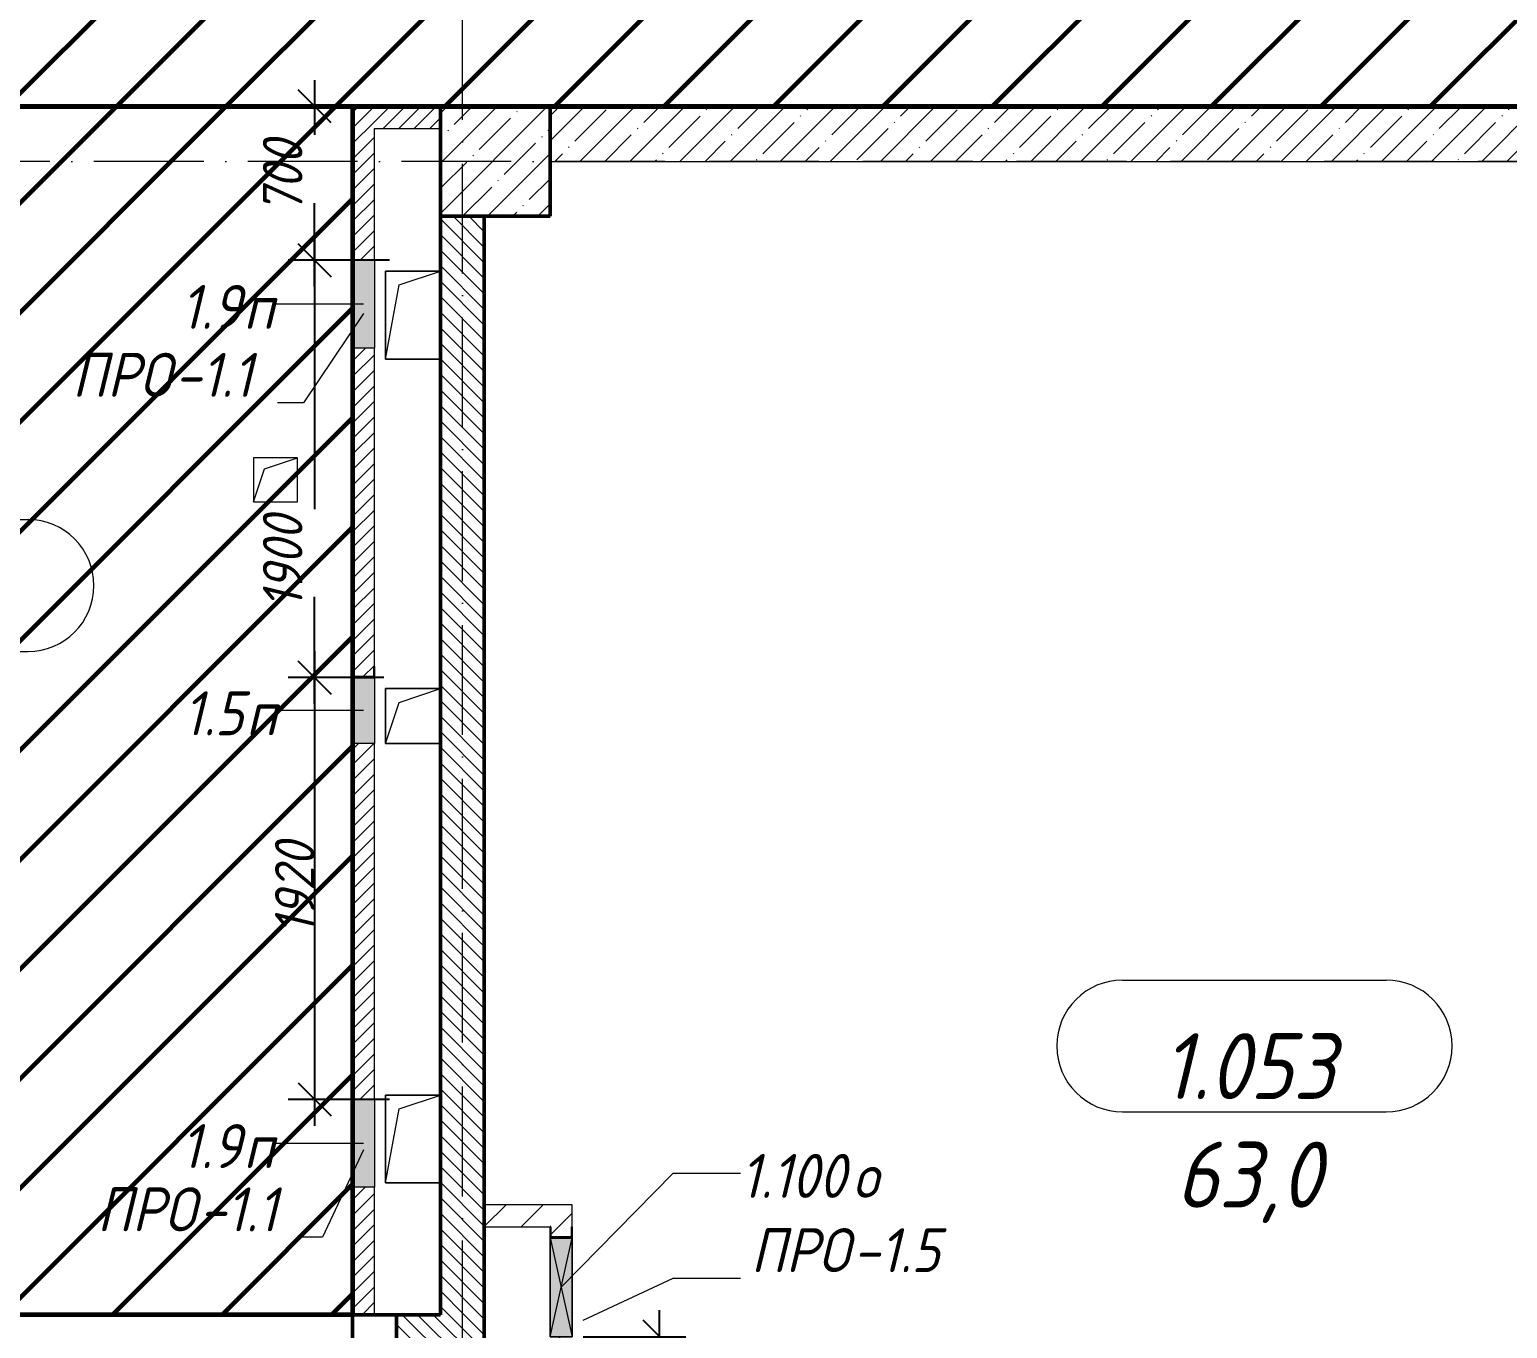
# Model space of a CAD drawing. Header units: millimetres. Extents: x -606178 to 312196, y -19338 to 632709.
# Drawn here: x -334451 to -327723, y 462813 to 468725 of the extents above; entities that cross this region are included whole.
import ezdxf

# ---------------------------------------------------------------- set-up
doc = ezdxf.new("R2010")
doc.units = ezdxf.units.MM
doc.linetypes.add('50_200_ШТРИХ_1Т_ш5_п1_п1_', pattern=[700, 500, -100, 0, -100])
for name, color, linetype, lineweight in [('6.4.1) Окр пт с инж. ПТ2.16', 3, 'Continuous', 60), ('6.4.3) Окр пт с инж. ПТ2.3', 150, 'Continuous', 60), ('A-____-____-DIMS', 7, 'Continuous', 9), ('A-DETL-GENF-OTLN', 7, 'Continuous', 9), ('A-FLOR-____-OTLN', 7, 'Continuous', 9), ('A-GENM-____-IDEN', 7, 'Continuous', 9), ('A-GENM-____-MCUT', 7, 'Continuous', 25), ('A-GENM-____-OTLN', 7, 'Continuous', 9), ('A-GENM-____-OTLN-1', 7, 'Continuous', 25), ('A-GLAZ-____-IDEN', 7, 'Continuous', 9), ('A-GLAZ-____-OTLN', 7, 'Continuous', 9), ('A-WALL-____-MCUT-1', 7, 'Continuous', 9), ('A-WALL-____-MCUT-2', 7, 'Continuous', 50), ('A-WALL-____-PATT-1', 7, 'Continuous', 9), ('A-WALL-FNSH-MCUT-1', 7, 'Continuous', 9), ('I-WALL-____-OTLN', 7, 'Continuous', 9), ('S-COLS-____-MCUT', 7, 'Continuous', 50), ('S-COLS-____-OTLN', 7, 'Continuous', 9), ('S-GRID-____-OTLN-1', 7, '50_200_ШТРИХ_1Т_ш5_п1_п1_', 9)]:
    doc.layers.add(name, color=color, linetype=linetype, lineweight=lineweight)
doc.layers.add('A-AREA-IDEN-1', color=7, linetype='Continuous', lineweight=9, true_color=0x000000)
doc.styles.add('ISOCPEUR_I', font='isocpeui.ttf', dxfattribs={"width": 0.9, "height": 2.5})
doc.styles.add('ISOCPEUR_I_10', font='isocpeui.ttf', dxfattribs={"width": 0.9, "height": 180})
doc.styles.add('ISOCPEUR_I_9', font='isocpeui.ttf', dxfattribs={"width": 0.9, "height": 250})
doc.dimstyles.new('ISO-1_8_0_9К_СРЕДНИЙ_Кладочные_3', dxfattribs={"dimscale": 304.8, "dimtxt": 179.276612, "dimasz": 0.492126, "dimexe": 0.393701, "dimexo": 0, "dimgap": 0, "dimtad": 1, "dimdec": 3, "dimrnd": 0.001, "dimdsep": 46, "dimtxsty": 'ISOCPEUR_I_10', "dimblk1": 'OBLIQUE', "dimblk2": 'OBLIQUE', "dimsah": 1, "dimcen": 0.09, "dimdle": 0.393701, "dimazin": 0, "dimtfac": 1, "dimtdec": 4, "dimtix": 1, "dimtmove": 0, "dimatfit": 3, "dimfxl": 1, "dimtvp": 1, "dimtolj": 1, "dimtzin": 0, "dimarcsym": 2})
doc.dimstyles.new('ISO-1_8_0_9К_СРЕДНИЙ_Кладочные_5', dxfattribs={"dimscale": 304.8, "dimtxt": 179.276612, "dimasz": 0.492126, "dimexe": 0.393701, "dimexo": 0, "dimgap": 0, "dimtad": 1, "dimdec": 3, "dimrnd": 0.001, "dimdsep": 46, "dimtxsty": 'ISOCPEUR_I_10', "dimblk1": 'OBLIQUE', "dimblk2": 'OBLIQUE', "dimsah": 1, "dimcen": 0.09, "dimdle": 0.393701, "dimazin": 0, "dimtfac": 1, "dimtdec": 4, "dimtix": 1, "dimtmove": 2, "dimatfit": 3, "dimfxl": 1, "dimtvp": 1, "dimtolj": 1, "dimtzin": 0, "dimarcsym": 2})
pattern_1 = [(45, (-425830.77, 451794.26), (-35.35534, 35.35534), [])]
pattern_2 = [(45, (-425830.77, 451794.26), (-84.85281, 84.85281), [])]
pattern_3 = [(135, (-425830.77, 451794.26), (-35.35534, -35.35534), [])]

# ---------------------------------------------------------------- blocks, each defined once
blk = doc.blocks.new('BSC_Колонна _Прямоугольная - 500х500-V32-АР1_План отверстий 1 этажа в осях 1-64_А-ГГ')
at = {"layer": 'S-COLS-____-OTLN'}
h = blk.add_hatch(dxfattribs=at)
h.set_pattern_fill('FP_64', color=256, style=0, pattern_type=2)
h.set_pattern_definition([(45, (-93500, -16331.04), (-114.04925, 114.04925), []), (45, (-93385.95, -16331.04), (-114.04925, 114.04925), [201.613, -40.323, 3.353, -36.97])])
h.paths.add_polyline_path([(-250, -250), (250, -250), (250, 250), (-250, 250)], flags=0)
at = {"layer": 'S-COLS-____-MCUT'}
for p, q in [((250, 250), (-250, 250)), ((-250, 250), (-250, -250)), ((250, -250), (250, 250)), ((-250, -250), (250, -250))]:
    blk.add_line(p, q, dxfattribs=at)
blk = doc.blocks.new('154_Фахверк_СКБ_Швеллер - Тип_100_4010-27789772-АР1_План отверстий 1 этажа в осях 1-64_А-ГГ')
at = {"layer": 'A-GENM-____-MCUT'}
for p, q in [((175, 50), (125, 50)), ((125, 50), (125, -50)), ((128, 47), (175, 47)), ((128, -47), (128, 47)), ((175, 47), (175, 50)), ((125, -50), (175, -50)), ((175, -47), (128, -47)), ((175, -50), (175, -47))]:
    blk.add_line(p, q, dxfattribs=at)
blk = doc.blocks.new('AR_Отверстие Ниша - Лючок-32403098-АР1_План отверстий 1 этажа в осях 1-64_А-ГГ')
at = {"layer": 'A-GLAZ-____-OTLN'}
blk.add_hatch(color=256, dxfattribs=at).paths.add_polyline_path([(-200, -50), (200, -50), (200, 50), (-200, 50)], flags=0)
for p, q in [((-200, 50), (200, 50)), ((-200, -50), (-200, 50)), ((200, 50), (200, -50)), ((200, -50), (-200, -50))]:
    blk.add_line(p, q, dxfattribs=at)
blk = doc.blocks.new('AR_Отверстие Ниша - Лючок-32403128-АР1_План отверстий 1 этажа в осях 1-64_А-ГГ')
at = {"layer": 'A-GLAZ-____-OTLN'}
blk.add_hatch(color=256, dxfattribs=at).paths.add_polyline_path([(-150, 50), (-150, -50), (150, -50), (150, 50)], flags=0)
for p, q in [((-150, 50), (150, 50)), ((-150, -50), (-150, 50)), ((150, -50), (-150, -50))]:
    blk.add_line(p, q, dxfattribs=at)
blk = doc.blocks.new('AR_Отверстие прямоугольное _в плите_ - AR_Отверстие прямоугольное _в плите_-30459204-АР1_План отверстий 1 этажа в осях 1-64_А-ГГ')
at = {"layer": 'A-GENM-____-OTLN'}
for p, q in [((125, 200), (-125, 200)), ((-125, 200), (-125, -200)), ((-125, -200), (-62.5, 137.5)), ((-62.5, 137.5), (125, 200)), ((-125, -200), (125, -200))]:
    blk.add_line(p, q, dxfattribs=at)
blk = doc.blocks.new('AR_Отверстие прямоугольное _в плите_ - AR_Отверстие прямоугольное _в плите_-V160-АР1_План отверстий 1 этажа в осях 1-64_А-ГГ')
at = {"layer": 'A-GENM-____-OTLN'}
for p, q in [((125, 125), (-125, 125)), ((-125, 125), (-125, -125)), ((-62.5, 62.5), (125, 125)), ((-125, -125), (-62.5, 62.5)), ((-125, -125), (125, -125))]:
    blk.add_line(p, q, dxfattribs=at)
blk = doc.blocks.new('AR_Отверстие прямоугольное _в плите_ - AR_Отверстие прямоугольное _в плите_-30459597-АР1_План отверстий 1 этажа в осях 1-64_А-ГГ')
at = {"layer": 'A-GENM-____-OTLN'}
for p, q in [((100, 100), (-100, 100)), ((-100, 100), (-100, -100)), ((-50, 50), (100, 100)), ((100, -100), (100, 100)), ((-100, -100), (-50, 50)), ((-100, -100), (100, -100))]:
    blk.add_line(p, q, dxfattribs=at)
blk = doc.blocks.new('BSC_Колонна _Прямоугольная1 - 200х200 _металл_-35201515-АР1_План отверстий 1 этажа в осях 1-64_А-ГГ')
at = {"layer": 'S-COLS-____-MCUT'}
for p, q in [((100, 100), (-100, 100)), ((-100, 100), (-100, -100)), ((100, -100), (100, 100)), ((-100, -100), (100, -100))]:
    blk.add_line(p, q, dxfattribs=at)
blk = doc.blocks.new('AR_Отверстие прямоугольное _в стене_ - AR_Отверстие прямоугольное _в стене__ОВ-36690962-АР1_План отверстий 1 этажа в осях 1-64_А-ГГ')
at = {"layer": 'A-GLAZ-____-OTLN'}
blk.add_hatch(color=256, dxfattribs=at).paths.add_polyline_path([(-225, 47), (-225, -50), (225, -50), (225, 50), (-225, 50)], flags=0)
at = {"layer": 'A-DETL-GENF-OTLN'}
for p, q in [((-225, -50), (-225, 50)), ((-225, 50), (225, 50)), ((225, 50), (-225, -50)), ((-225, 50), (225, -50)), ((225, 50), (-225, 50)), ((-225, 50), (-225, -50)), ((225, -50), (-225, -50)), ((-225, -50), (225, -50))]:
    blk.add_line(p, q, dxfattribs=at)
blk = doc.blocks.new('154_Фахверк_СКБ_Швеллер - Тип_100_4010_1-36655149-АР1_План отверстий 1 этажа в осях 1-64_А-ГГ')
at = {"layer": 'A-GENM-____-MCUT'}
for p, q in [((175, 50), (125, 50)), ((125, 50), (125, -50)), ((128, 47), (175, 47)), ((128, -47), (128, 47)), ((175, 47), (175, 50)), ((125, -50), (175, -50)), ((175, -47), (128, -47)), ((175, -50), (175, -47))]:
    blk.add_line(p, q, dxfattribs=at)
blk = doc.blocks.new('_Oblique')
at = {"color": 0, "linetype": 'ByBlock', "lineweight": -2}
blk.add_line((-0.5, -0.5), (0.5, 0.5), dxfattribs=at)
blk = doc.blocks.new('*D4272')
at = {"layer": 'A-____-____-DIMS', "color": 0, "lineweight": -2, "transparency": 16777216}
for p, q in [((-333153.6, 468495.3), (-333153.6, 468246.7)), ((-332980.8, 468375.3), (-333273.6, 468375.3)), ((-333153.6, 467555.3), (-333153.6, 467935.5)), ((-332812.6, 467675.3), (-333273.6, 467675.3))]:
    blk.add_line(p, q, dxfattribs=at)
at = {"layer": 'Defpoints', "color": 0, "transparency": 16777216}
for p in [(-332980.8, 468375.3), (-333153.6, 467675.3), (-332812.6, 467675.3)]:
    blk.add_point(p, dxfattribs=at)
at = {"layer": 'A-____-____-DIMS', "color": 0, "lineweight": -2, "transparency": 16777216, "xscale": 150, "yscale": 150, "zscale": 150}
for p, rotation in [((-333153.6, 468375.3), 90), ((-333153.6, 467675.3), 270)]:
    blk.add_blockref('_Oblique', p, dxfattribs=dict(at, rotation=rotation))
at = {"layer": 'A-____-____-DIMS', "color": 0, "transparency": 16777216, "insert": (-333388.8, 467886.3), "char_height": 180, "width": 409.578, "attachment_point": 1, "rotation": 90, "line_spacing_factor": 1.149209, "style": 'ISOCPEUR_I_10'}
blk.add_mtext('\\A1;700', dxfattribs=at)
blk = doc.blocks.new('*D4273')
at = {"layer": 'A-____-____-DIMS', "color": 0, "lineweight": -2, "transparency": 16777216}
for p, q in [((-333153.6, 467795.3), (-333153.6, 466541.4)), ((-332812.6, 467675.3), (-333273.6, 467675.3)), ((-333153.6, 465655.3), (-333153.6, 466143.4)), ((-332837.4, 465775.3), (-333273.6, 465775.3))]:
    blk.add_line(p, q, dxfattribs=at)
at = {"layer": 'Defpoints', "color": 0, "transparency": 16777216}
for p in [(-332812.6, 467675.3), (-333153.6, 465775.3), (-332837.4, 465775.3)]:
    blk.add_point(p, dxfattribs=at)
at = {"layer": 'A-____-____-DIMS', "color": 0, "lineweight": -2, "transparency": 16777216, "xscale": 150, "yscale": 150, "zscale": 150}
for p, rotation in [((-333153.6, 467675.3), 90), ((-333153.6, 465775.3), 270)]:
    blk.add_blockref('_Oblique', p, dxfattribs=dict(at, rotation=rotation))
at = {"layer": 'A-____-____-DIMS', "color": 0, "transparency": 16777216, "insert": (-333388.8, 466090), "char_height": 180, "width": 504.733, "attachment_point": 1, "rotation": 90, "line_spacing_factor": 1.149209, "style": 'ISOCPEUR_I_10'}
blk.add_mtext('\\A1;1900', dxfattribs=at)
blk = doc.blocks.new('*D4274')
at = {"layer": 'A-____-____-DIMS', "color": 0, "lineweight": -2, "transparency": 16777216}
for p, q in [((-333153.6, 465895.3), (-333153.6, 463735.3)), ((-332837.4, 465775.3), (-333273.6, 465775.3)), ((-332812.6, 463855.3), (-333273.6, 463855.3))]:
    blk.add_line(p, q, dxfattribs=at)
at = {"layer": 'Defpoints', "color": 0, "transparency": 16777216}
for p in [(-332837.4, 465775.3), (-333153.6, 463855.3), (-332812.6, 463855.3)]:
    blk.add_point(p, dxfattribs=at)
at = {"layer": 'A-____-____-DIMS', "color": 0, "lineweight": -2, "transparency": 16777216, "xscale": 150, "yscale": 150, "zscale": 150}
for p, rotation in [((-333153.6, 465775.3), 90), ((-333153.6, 463855.3), 270)]:
    blk.add_blockref('_Oblique', p, dxfattribs=dict(at, rotation=rotation))
at = {"layer": 'A-____-____-DIMS', "color": 0, "transparency": 16777216, "insert": (-333243.6, 464815.3), "char_height": 180, "width": 504.733, "attachment_point": 5, "rotation": 90, "style": 'ISOCPEUR_I_10'}
blk.add_mtext('\\A1;1920', dxfattribs=at)
blk = doc.blocks.new('*D4206')
at = {"layer": 'A-____-____-DIMS', "color": 0, "lineweight": -2, "transparency": 16777216}
for p, q in [((-331583.1, 461755.3), (-331583.1, 462895.3)), ((-331930.8, 462775.3), (-331463.1, 462775.3)), ((-331980.8, 461875.3), (-331463.1, 461875.3))]:
    blk.add_line(p, q, dxfattribs=at)
at = {"layer": 'Defpoints', "color": 0, "transparency": 16777216}
for p in [(-331930.8, 462775.3), (-331583.1, 462775.3), (-331980.8, 461875.3)]:
    blk.add_point(p, dxfattribs=at)
at = {"layer": 'A-____-____-DIMS', "color": 0, "lineweight": -2, "transparency": 16777216, "xscale": 150, "yscale": 150, "zscale": 150}
for p, rotation in [((-331583.1, 462775.3), 90), ((-331583.1, 461875.3), 270)]:
    blk.add_blockref('_Oblique', p, dxfattribs=dict(at, rotation=rotation))
at = {"layer": 'A-____-____-DIMS', "color": 0, "transparency": 16777216, "insert": (-331673.1, 462325.3), "char_height": 180, "width": 409.578, "attachment_point": 5, "rotation": 90, "style": 'ISOCPEUR_I_10'}
blk.add_mtext('\\A1;900', dxfattribs=at)
blk = doc.blocks.new('AAR_СКБ_Марка_помещения_1_5 ммп - Номер _ Площадь-27962135-АИ_План этажа_Стены_1')
at = {"layer": 'A-AREA-IDEN-1'}
for p, q in [((-2.987, 3), (3.013, 3)), ((-2.987, 0), (3.013, 0))]:
    blk.add_line(p, q, dxfattribs=at)
for centre, start, end in [((-2.987, 1.5), 90, 270), ((3.013, 1.5), 270, 90)]:
    blk.add_arc(centre, 1.5, start, end, dxfattribs=at)

msp = doc.modelspace()

# ---------------------------------------------------------------- hatches: boundary and pattern name
at = {"layer": '6.4.3) Окр пт с инж. ПТ2.3'}
h = msp.add_hatch(dxfattribs=at)
h.set_pattern_fill('ANSI31', color=256, scale=111)
h.paths.add_polyline_path([(-325080.7712, 480375.3011), (-324580.7712, 480375.3011), (-324580.7712, 485525.3011), (-324836.7712, 485525.3011), (-348130.7712, 485525.3011), (-348130.7712, 482725.3011), (-347830.7712, 482725.3011), (-347830.7712, 482225.3011), (-348130.7712, 482225.3011), (-348130.7712, 476725.3011), (-347830.7712, 476725.3011), (-347830.7712, 476225.3011), (-348130.7712, 476225.3011), (-348130.7712, 470725.3011), (-347830.7712, 470725.3011), (-347830.7712, 470225.3011), (-348130.7712, 470225.3011), (-348130.7712, 468375.3011), (-324580.7712, 468375.3011), (-324580.7712, 470875.3011), (-325080.7712, 470875.3011), (-325080.7712, 471375.3011), (-324580.7712, 471375.3011), (-324580.7712, 476531.3011), (-324830.7712, 476531.3011), (-324830.7712, 476875.3011), (-325080.7712, 476875.3011), (-325080.7712, 477375.3011), (-324830.7712, 477375.3011), (-324830.7712, 477719.3011), (-324580.7712, 477719.3011), (-324580.7712, 479875.3011), (-325080.7712, 479875.3011)])
h.paths.add_polyline_path([(-342430.7712, 482225.3011), (-342930.7712, 482225.3011), (-342930.7712, 482725.3011), (-342430.7712, 482725.3011)], flags=16)
h.paths.add_polyline_path([(-337180.7712, 482175.3011), (-337180.7712, 482775.3011), (-336580.7712, 482775.3011), (-336580.7712, 482175.3011)], flags=16)
h.paths.add_polyline_path([(-337180.7712, 477975.3011), (-335980.7712, 477975.3011), (-335980.7712, 475825.3011), (-337180.7712, 475825.3011)], flags=16)
h.paths.add_polyline_path([(-342430.7712, 476725.3011), (-342430.7712, 476225.3011), (-342930.7712, 476225.3011), (-342930.7712, 476725.3011)], flags=16)
h.paths.add_polyline_path([(-332580.7712, 480375.3011), (-332080.7712, 480375.3011), (-332080.7712, 479875.3011), (-332580.7712, 479875.3011)], flags=16)
h.paths.add_polyline_path([(-332580.7712, 477375.3011), (-331930.7712, 477375.3011), (-331930.7712, 476175.3011), (-332580.7712, 476175.3011)], flags=16)
h.paths.add_polyline_path([(-342430.7712, 470725.3011), (-342430.7712, 470225.3011), (-342930.7712, 470225.3011), (-342930.7712, 470725.3011)], flags=16)
h.paths.add_polyline_path([(-337180.7712, 470775.3011), (-336580.7712, 470775.3011), (-336580.7712, 470175.3011), (-337180.7712, 470175.3011)], flags=16)
h.paths.add_polyline_path([(-332580.7712, 471375.3011), (-332080.7712, 471375.3011), (-332080.7712, 470875.3011), (-332580.7712, 470875.3011)], flags=16)
h = msp.add_hatch(dxfattribs=at)
h.set_pattern_fill('ANSI31', color=256, scale=111)
h.paths.add_polyline_path([(-332980.7712, 468375.3011), (-336980.7712, 468375.3011), (-336980.7712, 464625.3011), (-336580.7712, 464625.3011), (-336580.7712, 464125.3011), (-336580.7712, 463825.3011), (-336580.7712, 463425.3011), (-336580.7712, 463255.3011), (-336580.7712, 462955.3011), (-336580.7712, 462875.3011), (-332980.7712, 462875.3011)])
at = {"layer": 'A-WALL-____-PATT-1'}
h = msp.add_hatch(dxfattribs=at)
h.set_pattern_fill('FP_5', color=256, style=0, pattern_type=2)
h.set_pattern_definition(pattern_1)
h.paths.add_polyline_path([(-332980.7712, 462875.3011), (-332880.7712, 462875.3011), (-332880.7712, 463455.3011), (-332980.7712, 463455.3011)], flags=0)
h.paths.add_polyline_path([(-332880.7712, 463855.3011), (-332880.7712, 465475.3011), (-332980.7712, 465475.3011), (-332980.7712, 463855.3011), (-332962.623, 463855.3011)], flags=0)
h.paths.add_polyline_path([(-332883.7712, 465778.3011), (-332883.7712, 465825.3011), (-332880.7712, 465825.3011), (-332880.7712, 467275.3011), (-332980.7712, 467275.3011), (-332980.7712, 465825.3011), (-332977.7712, 465825.3011), (-332977.7712, 465778.3011), (-332927.0119, 465778.3011)], flags=0)
h.paths.add_polyline_path([(-332980.7712, 467675.3011), (-332880.7712, 467675.3011), (-332880.7712, 468375.3011), (-332980.7712, 468375.3011)], flags=0)
h = msp.add_hatch(dxfattribs=at)
h.set_pattern_fill('FP_5', color=256, style=0, pattern_type=2)
h.set_pattern_definition(pattern_1)
h.paths.add_polyline_path([(-332580.7712, 468275.3011), (-332580.7712, 468375.3011), (-332880.7712, 468375.3011), (-332880.7712, 468275.3011)], flags=0)
h = msp.add_hatch(dxfattribs=at)
h.set_pattern_fill('FP_27', color=256, style=0, pattern_type=2)
h.set_pattern_definition([(45, (-425830.77, 451794.26), (-114.04925, 114.04925), []), (45, (-425716.72, 451794.26), (-114.04925, 114.04925), [201.612, -40.322, 3.353, -36.97])])
h.paths.add_polyline_path([(-325080.7712, 468125.3011), (-325080.7712, 468375.3011), (-332080.7712, 468375.3011), (-332080.7712, 468125.3011), (-325100.2569, 468125.3011)], flags=0)
h = msp.add_hatch(dxfattribs=at)
h.set_pattern_fill('FP_6', color=256, style=0, pattern_type=2)
h.set_pattern_definition(pattern_3)
h.paths.add_polyline_path([(-332380.7712, 462875.3011), (-332380.7712, 467875.3011), (-332580.7712, 467875.3011), (-332580.7712, 462875.3011)], flags=0)
h = msp.add_hatch(dxfattribs=at)
h.set_pattern_fill('FP_4', color=256, style=0, pattern_type=2)
h.set_pattern_definition(pattern_2)
h.paths.add_polyline_path([(-332380.7712, 463275.3011), (-331980.7712, 463275.3011), (-331980.7712, 463375.3011), (-332380.7712, 463375.3011)], flags=0)
h = msp.add_hatch(dxfattribs=at)
h.set_pattern_fill('FP_4', color=256, style=0, pattern_type=2)
h.set_pattern_definition(pattern_2)
h.paths.add_polyline_path([(-331980.7712, 461875.3011), (-331980.7712, 462775.3011), (-332080.7712, 462775.3011), (-332080.7712, 461875.3011)], flags=0)
h.paths.add_polyline_path([(-331983.7712, 463228.3011), (-331983.7712, 463275.3011), (-332077.7712, 463275.3011), (-332077.7712, 463228.3011)], flags=0)
h = msp.add_hatch(dxfattribs=at)
h.set_pattern_fill('FP_6', color=256, style=0, pattern_type=2)
h.set_pattern_definition(pattern_3)
h.paths.add_polyline_path([(-332780.7712, 462675.3011), (-332380.7712, 462675.3011), (-332380.7712, 462875.3011), (-332780.7712, 462875.3011), (-332780.7712, 462775.3011)], flags=0)

# ---------------------------------------------------------------- linework, layer by layer
at = {"layer": '6.4.1) Окр пт с инж. ПТ2.16'}
for points in [[(-348130.7712, 499314.185), (-324580.7712, 499314.185), (-324580.7712, 468375.3011), (-348130.7712, 468375.3011)], [(-348130.7712, 468375.3011), (-324574.7712, 468375.3011), (-324574.7712, 485525.3011), (-348130.7712, 485525.3011)], [(-336980.7712, 468375.3011), (-332980.7712, 468375.3011), (-332980.7712, 462875.3011), (-336980.7712, 462875.3011)]]:
    msp.add_lwpolyline(points, close=True, dxfattribs=at)
at = {"layer": 'A-FLOR-____-OTLN'}
for p, q in [((-332830.7712, 467625.3011), (-332580.7712, 467625.3011)), ((-332830.7712, 467225.3011), (-332830.7712, 467625.3011)), ((-332580.7712, 467225.3011), (-332830.7712, 467225.3011)), ((-332830.7712, 465725.3011), (-332580.7712, 465725.3011)), ((-332830.7712, 465475.3011), (-332830.7712, 465725.3011)), ((-332580.7712, 465475.3011), (-332830.7712, 465475.3011)), ((-332830.7712, 463875.3011), (-332580.7712, 463875.3011)), ((-332830.7712, 463475.3011), (-332830.7712, 463875.3011)), ((-332580.7712, 463475.3011), (-332830.7712, 463475.3011))]:
    msp.add_line(p, q, dxfattribs=at)
at = {"layer": 'A-GENM-____-IDEN'}
for p, q in [((-332930.7712, 467432.1133), (-333203.5655, 467026.3011)), ((-333203.5655, 467026.3011), (-333321.7647, 467026.3011)), ((-332930.7712, 463625.3011), (-333116.5832, 463227.6534)), ((-333116.5832, 463227.6534), (-333208.534, 463227.6534)), ((-331930.7712, 462850.3011), (-331520.4641, 463041.9467)), ((-331520.4641, 463041.9467), (-331214.5466, 463041.9467))]:
    msp.add_line(p, q, dxfattribs=at)
at = {"layer": 'A-GLAZ-____-IDEN'}
for p, q in [((-332930.7712, 467475.3011), (-333333.4647, 467475.3011)), ((-332930.7712, 465625.3011), (-333321.7647, 465625.3011)), ((-332930.7712, 463655.3011), (-333333.4647, 463655.3011)), ((-332030.7712, 463000.3011), (-331520.4641, 463519.5032)), ((-331520.4641, 463519.5032), (-331215.1033, 463519.5032))]:
    msp.add_line(p, q, dxfattribs=at)
at = {"layer": 'A-WALL-____-MCUT-1'}
for p, q in [((-325080.7712, 468375.3011), (-332080.7712, 468375.3011)), ((-332080.7712, 468125.3011), (-325080.7712, 468125.3011))]:
    msp.add_line(p, q, dxfattribs=at)
at = {"layer": 'A-WALL-____-MCUT-2'}
for p, q in [((-332580.7712, 467875.3011), (-332580.7712, 462875.3011)), ((-332380.7712, 462375.3011), (-332380.7712, 467875.3011)), ((-332580.7712, 462875.3011), (-332780.7712, 462875.3011))]:
    msp.add_line(p, q, dxfattribs=at)
at = {"layer": 'A-WALL-FNSH-MCUT-1'}
for p, q in [((-332980.7712, 468375.3011), (-332980.7712, 467675.3011)), ((-332580.7712, 468375.3011), (-332980.7712, 468375.3011)), ((-332880.7712, 467675.3011), (-332880.7712, 468275.3011)), ((-332880.7712, 468275.3011), (-332580.7712, 468275.3011)), ((-332980.7712, 467275.3011), (-332980.7712, 465825.3011)), ((-332880.7712, 465825.3011), (-332880.7712, 467275.3011)), ((-332980.7712, 465475.3011), (-332980.7712, 463855.3011)), ((-332880.7712, 463855.3011), (-332880.7712, 465475.3011)), ((-332980.7712, 463455.3011), (-332980.7712, 462875.3011)), ((-332880.7712, 462875.3011), (-332880.7712, 463455.3011)), ((-331980.7712, 463375.3011), (-332380.7712, 463375.3011)), ((-331980.7712, 463275.3011), (-331980.7712, 463375.3011)), ((-332380.7712, 463275.3011), (-332080.7712, 463275.3011))]:
    msp.add_line(p, q, dxfattribs=at)
at = {"layer": 'I-WALL-____-OTLN'}
msp.add_line((-336580.7712, 462875.3011), (-332980.7712, 462875.3011), dxfattribs=at)
at = {"layer": 'S-GRID-____-OTLN-1'}
for p, q in [((-332480.7712, 447311.6528), (-332480.7712, 501675.2188)), ((-321756.3646, 468125.3011), (-358504.0007, 468125.3011))]:
    msp.add_line(p, q, dxfattribs=at)

# ---------------------------------------------------------------- block references
at = {"layer": 'A-AREA-IDEN-1', "xscale": 199.9999999999999, "yscale": 199.9999999999999, "zscale": 199.9999999999999}
for p in [(-335060.4389, 465894.5812), (-328877.6765, 463798.5697)]:
    msp.add_blockref('AAR_СКБ_Марка_помещения_1_5 ммп - Номер _ Площадь-27962135-АИ_План этажа_Стены_1', p, dxfattribs=at)
at = {"layer": 'A-GENM-____-OTLN'}
for name, p in [('AR_Отверстие прямоугольное _в плите_ - AR_Отверстие прямоугольное _в плите_-30459204-АР1_План отверстий 1 этажа в осях 1-64_А-ГГ', (-332705.7712, 467425.3011)), ('AR_Отверстие прямоугольное _в плите_ - AR_Отверстие прямоугольное _в плите_-30459597-АР1_План отверстий 1 этажа в осях 1-64_А-ГГ', (-333330.7712, 466675.3011)), ('AR_Отверстие прямоугольное _в плите_ - AR_Отверстие прямоугольное _в плите_-V160-АР1_План отверстий 1 этажа в осях 1-64_А-ГГ', (-332705.7712, 465600.3011)), ('AR_Отверстие прямоугольное _в плите_ - AR_Отверстие прямоугольное _в плите_-30459204-АР1_План отверстий 1 этажа в осях 1-64_А-ГГ', (-332705.7712, 463675.3011))]:
    msp.add_blockref(name, p, dxfattribs=at)
at = {"layer": 'A-GENM-____-OTLN-1', "rotation": 90}
for name, p in [('154_Фахверк_СКБ_Швеллер - Тип_100_4010-27789772-АР1_План отверстий 1 этажа в осях 1-64_А-ГГ', (-332930.7712, 465650.3011)), ('154_Фахверк_СКБ_Швеллер - Тип_100_4010_1-36655149-АР1_План отверстий 1 этажа в осях 1-64_А-ГГ', (-332030.7712, 463100.3011))]:
    msp.add_blockref(name, p, dxfattribs=at)
at = {"layer": 'A-GLAZ-____-OTLN', "rotation": 90}
for name, p in [('AR_Отверстие Ниша - Лючок-32403098-АР1_План отверстий 1 этажа в осях 1-64_А-ГГ', (-332930.7712, 467475.3011)), ('AR_Отверстие Ниша - Лючок-32403128-АР1_План отверстий 1 этажа в осях 1-64_А-ГГ', (-332930.7712, 465625.3011)), ('AR_Отверстие Ниша - Лючок-32403098-АР1_План отверстий 1 этажа в осях 1-64_А-ГГ', (-332930.7712, 463655.3011)), ('AR_Отверстие прямоугольное _в стене_ - AR_Отверстие прямоугольное _в стене__ОВ-36690962-АР1_План отверстий 1 этажа в осях 1-64_А-ГГ', (-332030.7712, 463000.3011))]:
    msp.add_blockref(name, p, dxfattribs=at)
at = {"layer": 'S-COLS-____-OTLN'}
msp.add_blockref('BSC_Колонна _Прямоугольная - 500х500-V32-АР1_План отверстий 1 этажа в осях 1-64_А-ГГ', (-332330.7712, 468125.3011), dxfattribs=at)
at = {"layer": 'S-COLS-____-OTLN', "rotation": 180}
msp.add_blockref('BSC_Колонна _Прямоугольная1 - 200х200 _металл_-35201515-АР1_План отверстий 1 этажа в осях 1-64_А-ГГ', (-332880.7712, 462775.3011), dxfattribs=at)

# ---------------------------------------------------------------- texts
at = {"layer": 'A-AREA-IDEN-1', "char_height": 300, "attachment_point": 8, "line_spacing_factor": 1.139951, "style": 'ISOCPEUR_I'}
for s, insert, width in [('\\pxqc,t8.46667,16.93333,25.4,33.86667,42.33333,50.8,59.26667,67.73333,76.2,84.66667,93.13333,101.6,110.06667,118.53333,127,135.46667,143.93333,152.4,160.86667,169.33333,177.8,186.26667,194.73333,203.2,211.66667,220.13333,228.6,237.06667,245.53333,254,262.46667,270.93333;{1.053}', (-328903.1055, 463856.8995), 900), ('\\pxqc,t8.46667,16.93333,25.4,33.86667,42.33333,50.8,59.26667,67.73333,76.2,84.66667,93.13333,101.6,110.06667,118.53333,127,135.46667,143.93333,152.4,160.86667,169.33333,177.8,186.26667,194.73333,203.2,211.66667,220.13333,228.6,237.06667,245.53333,254,262.46667,270.93333;{63,0}', (-328902.1055, 463292.9516), 754)]:
    msp.add_mtext(s, dxfattribs=dict(at, insert=insert, width=width))
at = {"layer": 'A-GENM-____-IDEN', "char_height": 200, "attachment_point": 1, "style": 'ISOCPEUR_I_9'}
for s, insert, width in [('ПРО', (-334256.6213, 467253.4173), 562.784625), ('-1.1', (-333792.2776, 467253.4173), 461.772), ('ПРО', (-334143.3906, 463454.7696), 562.784625), ('-1.1', (-333679.0469, 463454.7696), 461.772), ('ПРО', (-331167.4033, 463269.0628), 562.784625), ('-1.5', (-330703.0595, 463269.0628), 505.063125)]:
    msp.add_mtext(s, dxfattribs=dict(at, insert=insert, width=width))
at = {"layer": 'A-GLAZ-____-IDEN', "char_height": 200, "attachment_point": 1, "style": 'ISOCPEUR_I_9'}
for s, insert, width in [('1.9', (-333762.4224, 467562.9157), 346.329), ('\\fISOCPEUR|b0|i1|c204|p34|;\\W.9;п', (-333476.6724, 467562.9157), 158.734125), ('1.5', (-333750.7224, 465712.9157), 346.329), ('\\fISOCPEUR|b0|i1|c204|p34|;\\W.9;п', (-333464.9724, 465712.9157), 158.734125), ('1.9', (-333762.4224, 463742.9157), 346.329), ('\\fISOCPEUR|b0|i1|c204|p34|;\\W.9;п', (-333476.6724, 463742.9157), 158.734125), ('1.100', (-331215.1033, 463607.1178), 620.506125), ('\\fISOCPEUR|b0|i1|c204|p34|;\\W.9;о', (-330703.1345, 463607.1178), 158.734125)]:
    msp.add_mtext(s, dxfattribs=dict(at, insert=insert, width=width))

# ---------------------------------------------------------------- dimensions: what is measured, and where the dimension line sits
at = {"layer": 'A-____-____-DIMS'}
for base, p1, p2, override, picture, middle in [((-333153.6353, 467675.3011), (-332980.7712, 468375.3011), (-332812.6354, 467675.3011), {"dimpost": '<>', "dimfxl": 719.909474}, '*D4272', (-333268.7974, 468091.1196)), ((-333153.6353, 465775.3011), (-332812.6354, 467675.3011), (-332837.4331, 465775.3011), {"dimpost": '<>', "dimfxl": 1900.161816}, '*D4273', (-333268.7974, 466342.4024))]:
    dim = msp.add_linear_dim(base=base, p1=p1, p2=p2, angle=90, dimstyle='ISO-1_8_0_9К_СРЕДНИЙ_Кладочные_5', override=override, dxfattribs=at)
    dim.commit()
    dim.dimension.update_dxf_attribs({"geometry": picture, "text_midpoint": middle, "dimtype": 160, "text_rotation": 90})
for base, p1, p2, override, picture, middle in [((-333153.6353, 463855.3011), (-332837.4331, 465775.3011), (-332812.6354, 463855.3011), {"dimpost": '<>', "dimfxl": 1920.16013}, '*D4274', (-333243.6353, 464815.3011)), ((-331583.0552, 462775.3011), (-331980.7712, 461875.3011), (-331930.7712, 462775.3011), {"dimpost": '<>', "dimfxl": 901.387819}, '*D4206', (-331673.0552, 462325.3011))]:
    dim = msp.add_linear_dim(base=base, p1=p1, p2=p2, angle=90, dimstyle='ISO-1_8_0_9К_СРЕДНИЙ_Кладочные_3', override=override, dxfattribs=at)
    dim.commit()
    dim.dimension.update_dxf_attribs({"geometry": picture, "text_midpoint": middle})

doc.saveas('drawing.dxf')
